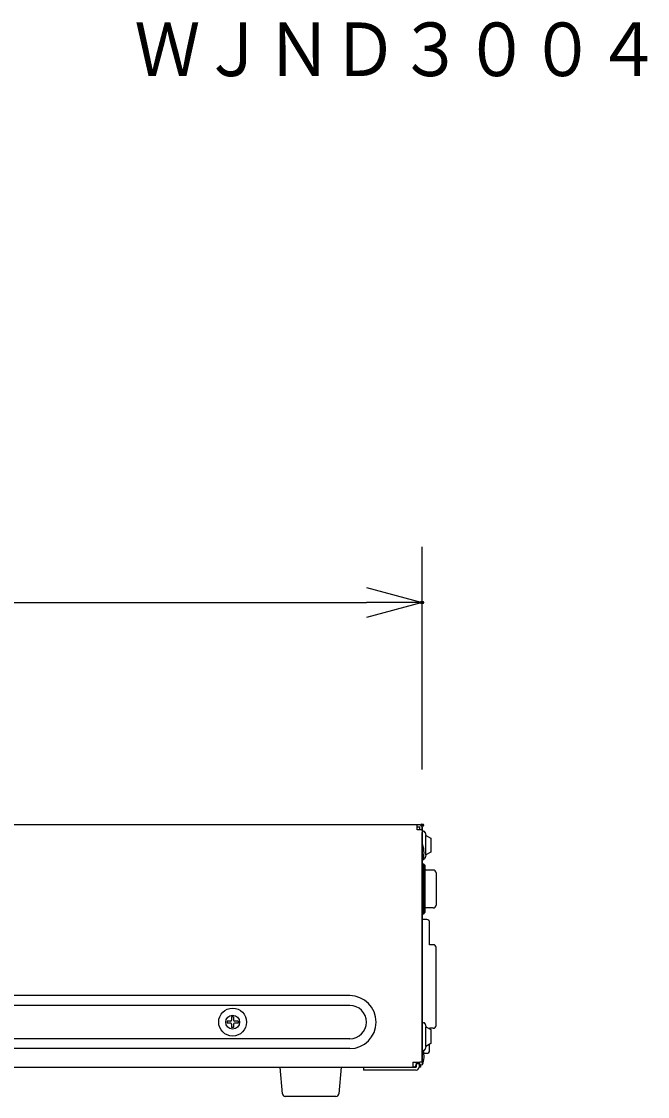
# Model space of a CAD drawing. Units: millimetres, scale not verified. Extents: x -63 to 63, y -57 to 57.
# Drawn here: x 40.05 to 62.51, y 10.08 to 48.67 of the extents above; entities that cross this region are included whole.
import ezdxf
from ezdxf.enums import TextEntityAlignment as Align

# ---------------------------------------------------------------- set-up
doc = ezdxf.new("R2010")
doc.units = ezdxf.units.MM
doc.header["$LTSCALE"] = 0.190236
doc.header["$PDMODE"] = 32
doc.header["$PDSIZE"] = 0.0951
for name, color, linetype in [('0-1_TOUROKU', 1, 'Continuous'), ('0-2_GAIKEI', 1, 'Continuous'), ('0-3_WAKU', 7, 'Continuous'), ('0-4_DEFPOINTS', 7, 'Continuous')]:
    doc.layers.add(name, color=color, linetype=linetype)
doc.styles.add('ＭＳ ゴシック', font='')
doc.styles.get('ＭＳ ゴシック').set_extended_font_data('MS Gothic')

# ---------------------------------------------------------------- blocks, each defined once
blk = doc.blocks.new('_OPEN30')
at = {"layer": '0-3_WAKU'}
blk.add_line((0, 0), (-1, 0), dxfattribs=at)
blk.add_lwpolyline([(-1, 0.26795), (0, 0), (-1, -0.26795)], dxfattribs=at)

msp = doc.modelspace()

# ---------------------------------------------------------------- linework, layer by layer
at = {"layer": '0-2_GAIKEI', "color": 7}
for p, q in [((54.3429, 19.8286), (22.0728, 19.8286)), ((54.3429, 19.7486), (54.2429, 19.7486)), ((54.3429, 19.6486), (54.3429, 19.7486)), ((54.4229, 19.7486), (54.4229, 11.3084)), ((54.4229, 19.6286), (54.4229, 19.7486)), ((54.4229, 11.3084), (54.4229, 19.5586)), ((54.5321, 19.5532), (54.5505, 19.4486)), ((54.5505, 19.4486), (54.7329, 19.3486)), ((54.5505, 18.7486), (54.5505, 19.4486)), ((54.7329, 19.3486), (54.7329, 19.0986)), ((54.4229, 19.1331), (54.4374, 19.1318)), ((54.4374, 18.5254), (54.4374, 19.1318)), ((54.7329, 19.0986), (54.7329, 18.8486)), ((54.4229, 18.5241), (54.4374, 18.5254)), ((54.5505, 18.7486), (54.5321, 18.644)), ((54.7329, 18.8486), (54.5505, 18.7486)), ((54.4229, 18.4286), (54.4729, 18.4286)), ((54.5229, 18.3786), (54.4729, 18.4286)), ((54.4729, 18.4286), (54.4729, 16.6286)), ((54.5229, 18.3786), (54.5229, 16.6786)), ((54.8229, 18.2086), (54.5229, 18.2086)), ((54.9229, 18.1086), (54.9229, 16.9486)), ((54.4729, 16.6286), (54.4229, 16.6286)), ((54.4729, 16.6286), (54.5229, 16.6786)), ((54.8229, 16.8486), (54.5229, 16.8486)), ((54.5929, 16.4286), (54.4229, 16.4286)), ((54.6929, 15.5286), (54.6929, 16.3286)), ((54.8229, 15.5286), (54.6929, 15.5286)), ((54.9229, 12.6286), (54.9229, 15.4286)), ((54.5321, 12.6832), (54.5505, 12.5786)), ((54.6929, 12.5005), (54.6929, 12.5286)), ((54.8229, 12.5286), (54.6929, 12.5286)), ((54.7329, 12.2286), (54.7329, 11.9786)), ((54.4374, 11.2253), (54.4374, 11.7462)), ((54.487, 11.6286), (54.5929, 11.6286)), ((54.6929, 11.7286), (54.6929, 11.9566)), ((54.0929, 11.3084), (54.3429, 11.3084)), ((54.0929, 11.3084), (54.0929, 11.1286)), ((54.2129, 11.3084), (54.2129, 11.2486)), ((54.2129, 11.2486), (54.2129, 11.1286)), ((54.3129, 11.2486), (54.2129, 11.2486)), ((54.3129, 11.3084), (54.3129, 11.2486)), ((54.3129, 11.2486), (54.3129, 11.1286)), ((54.3629, 11.2285), (54.3129, 11.2285)), ((54.4229, 11.3084), (54.3429, 11.3084)), ((54.3629, 11.2285), (54.3629, 11.1286)), ((54.3629, 11.2188), (54.4374, 11.2253)), ((19.7928, 11.1286), (54.2129, 11.1286)), ((49.4143, 10.1691), (49.3229, 11.1285)), ((51.5229, 11.1285), (51.4315, 10.1691)), ((52.3229, 11.1286), (52.3229, 11.0286)), ((54.2129, 11.0286), (52.3229, 11.0286)), ((54.2129, 11.1286), (54.1152, 11.1286)), ((54.3629, 11.1286), (54.3129, 11.1286)), ((51.332, 10.0785), (49.5138, 10.0785))]:
    msp.add_line(p, q, dxfattribs=at)
at = {"layer": '0-2_GAIKEI'}
for p, q in [((51.8229, 13.6986), (23.5228, 13.6986)), ((51.8229, 13.3486), (23.5228, 13.3486)), ((47.5529, 12.7836), (47.4279, 12.7836)), ((47.4279, 12.7836), (47.4279, 12.7136)), ((47.6579, 12.9436), (47.5879, 12.9436)), ((47.5879, 12.9436), (47.5879, 12.8186)), ((47.6579, 12.9436), (47.6579, 12.8186)), ((47.8179, 12.7836), (47.6929, 12.7836)), ((47.8179, 12.7836), (47.8179, 12.7136)), ((47.5529, 12.7136), (47.4279, 12.7136)), ((47.5879, 12.6786), (47.5879, 12.5536)), ((47.6579, 12.5536), (47.5879, 12.5536)), ((47.6579, 12.6786), (47.6579, 12.5536)), ((47.8179, 12.7136), (47.6929, 12.7136)), ((51.8229, 12.1486), (23.5228, 12.1486)), ((51.8229, 11.7986), (23.5228, 11.7986))]:
    msp.add_line(p, q, dxfattribs=at)
at = {"layer": '0-2_GAIKEI', "color": 7}
for points in [[(54.4229, 19.6486), (54.2429, 19.6486), (54.2429, 19.8286)], [(54.5505, 11.8786), (54.5505, 12.5786), (54.7329, 12.4786), (54.7329, 12.2286)], [(54.7329, 11.9786), (54.5505, 11.8786), (54.5321, 11.774)]]:
    msp.add_lwpolyline(points, dxfattribs=at)
at = {"layer": '0-2_GAIKEI'}
for radius in [0.5, 0.25]:
    msp.add_circle((47.6229, 12.7486), radius, dxfattribs=at)
at = {"layer": '0-2_GAIKEI', "color": 7}
for centre, radius, start, end in [((54.3429, 19.7486), 0.08, 0, 90), ((54.3429, 19.7486), 0.08, 0, 90.00001), ((54.4779, 19.5436), 0.055, 100, 180), ((54.4779, 19.5436), 0.055, 10, 100), ((53.636, 18.8286), 0.8569, 339.27546, 20.72454), ((54.4779, 18.6535), 0.055, 253.27543, 350), ((54.4779, 18.6535), 0.055, 253.27543, 260), ((54.8229, 18.1086), 0.1, 0, 90), ((54.8229, 16.9486), 0.1, 270, 0), ((54.5929, 16.3286), 0.1, 0, 90), ((54.8229, 15.4286), 0.1, 0, 90), ((54.4779, 12.6736), 0.055, 100, 180), ((54.4779, 12.6736), 0.055, 10, 100), ((54.8229, 12.6286), 0.1, 270, 0), ((54.4779, 11.7835), 0.055, 180, 260), ((53.636, 11.5286), 0.8569, 339.27546, 13.54353), ((54.4779, 11.7835), 0.055, 260, 350), ((54.5929, 11.7286), 0.1, 270, 0), ((54.1129, 11.2285), 0.1, 270, 0), ((54.2129, 11.1286), 0.1, 270, 0), ((49.5138, 10.1785), 0.1, 185.44033, 270), ((51.332, 10.1785), 0.1, 270, 354.55967)]:
    msp.add_arc(centre, radius, start, end, dxfattribs=at)
at = {"layer": '0-2_GAIKEI'}
for centre, radius, start, end in [((51.8229, 12.7486), 0.95, 270, 90), ((51.8229, 12.7486), 0.6, 270, 90), ((47.5529, 12.8186), 0.035, 270, 0), ((47.6929, 12.8186), 0.035, 180, 270), ((47.5529, 12.6786), 0.035, 0, 90), ((47.6929, 12.6786), 0.035, 90, 180)]:
    msp.add_arc(centre, radius, start, end, dxfattribs=at)
at = {"layer": '0-3_WAKU', "color": 3}
for p, q in [((54.4229, 21.8153), (54.4229, 29.8154)), ((21.4228, 27.8154), (52.4229, 27.8154))]:
    msp.add_line(p, q, dxfattribs=at)
at = {"layer": '0-4_DEFPOINTS'}
for p in [(54.4229, 27.8154), (54.4229, 19.8153)]:
    msp.add_point(p, dxfattribs=at)

# ---------------------------------------------------------------- block references
at = {"layer": '0-3_WAKU', "xscale": 2, "yscale": 2}
msp.add_blockref('_OPEN30', (54.4229, 27.8154), dxfattribs=at)

# ---------------------------------------------------------------- texts
at = {"layer": '0-1_TOUROKU', "style": 'ＭＳ ゴシック', "width": 0.9}
msp.add_text('ＷＪＮＤ３００４', height=1.925, dxfattribs=at).set_placement((44.1, 46.13), align=Align.BOTTOM_LEFT)

doc.saveas('drawing.dxf')
